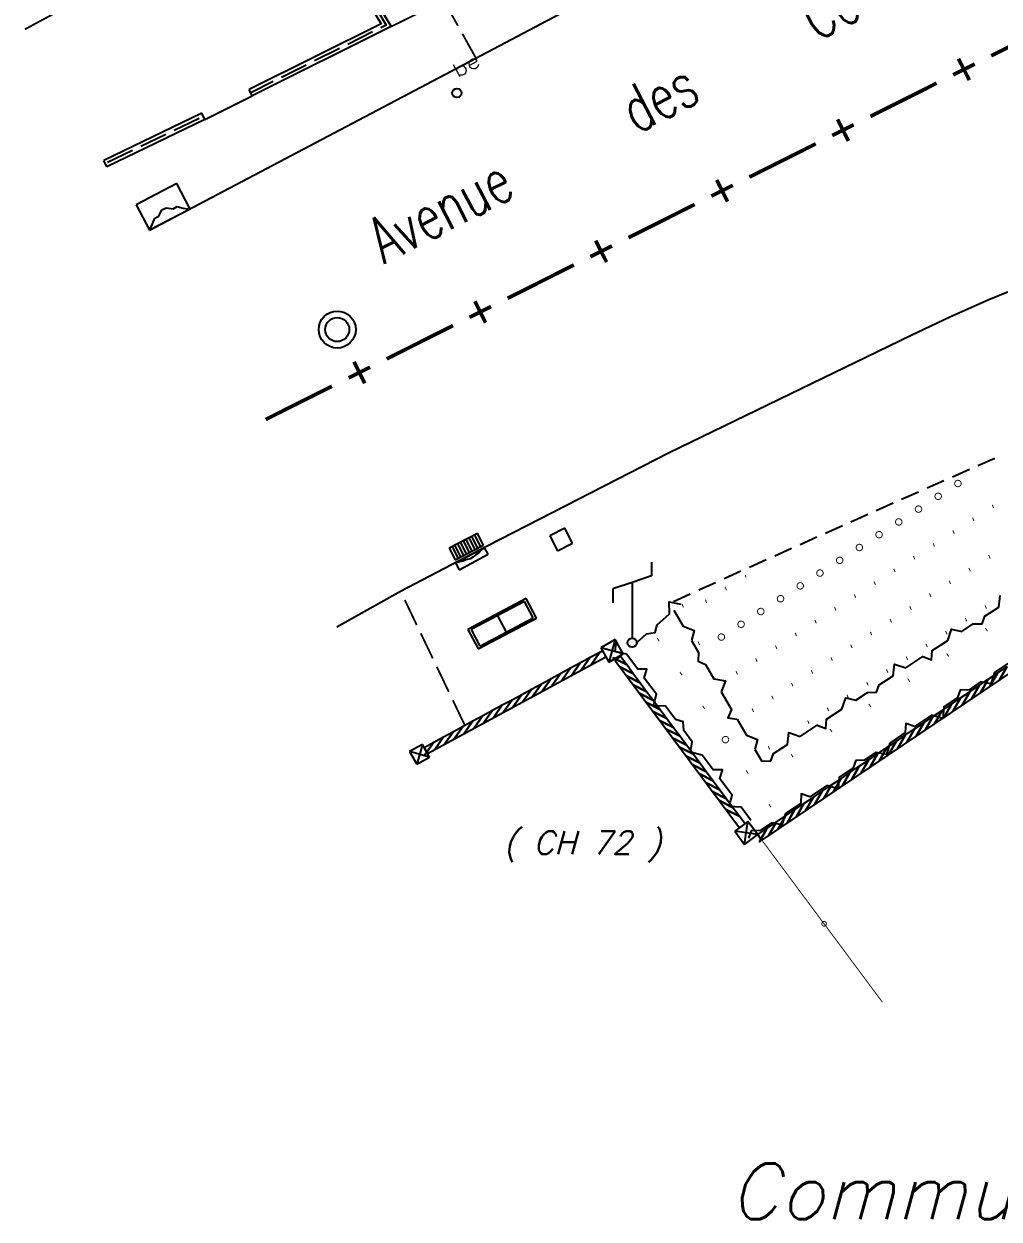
# Model space of a CAD drawing. Extents: x 329973 to 330360, y 136304 to 136475.
# Drawn here: x 329981.21 to 330002.26, y 136307.05 to 136332.85 of the extents above; entities that cross this region are included whole.
import ezdxf
from ezdxf.enums import TextEntityAlignment as Align

# ---------------------------------------------------------------- set-up
doc = ezdxf.new("R2010")
doc.units = 0
for name, color, linetype in [('TOP$BATI', 7, 'Continuous'), ('TOP$BLEU', 7, 'Continuous'), ('TOP$BLEUF', 7, 'Continuous'), ('TOP$CADASTRE', 7, 'Continuous'), ('TOP$CARMIN', 7, 'Continuous'), ('TOP$COMMUNE', 7, 'Continuous'), ('TOP$GRIS', 7, 'Continuous'), ('TOP$JAUNE', 7, 'Continuous'), ('TOP$REAU', 7, 'Continuous'), ('TOP$RPLUVIAL', 7, 'Continuous'), ('TOP$RPTT', 7, 'Continuous'), ('TOP$RVANNE', 7, 'Continuous'), ('TOP$SYMBDIV', 7, 'Continuous'), ('TOP$TXTEP', 7, 'Continuous'), ('TOP$VERT', 7, 'Continuous')]:
    doc.layers.add(name, color=color, linetype=linetype)
doc.styles.add('EC7', font='SIMPLEX', dxfattribs={"height": 10})
doc.styles.add('J4', font='SIMPLEX', dxfattribs={"height": 10})
doc.styles.add('J8', font='SIMPLEX', dxfattribs={"height": 10})
doc.styles.get("Standard").update_dxf_attribs({"font": 'SIMPLEX'})

# ---------------------------------------------------------------- blocks, each defined once
blk = doc.blocks.new('3S085')
at = {"color": 0}
for p, q in [((0, 0), (0, 1)), ((0, 1), (1, 1)), ((1, 1), (1, 0)), ((0.225, 0.285714), (0.125, 0.142857)), ((0.325, 0.285714), (0.225, 0.285714)), ((0.45, 0.428571), (0.325, 0.285714)), ((0.55, 0.428571), (0.45, 0.428571)), ((0.675, 0.285714), (0.55, 0.428571)), ((0.775, 0.285714), (0.675, 0.285714)), ((0.875, 0.142857), (0.775, 0.285714)), ((0.125, 0.142857), (0, 0)), ((0, 0), (1, 0)), ((1, 0), (0.875, 0.142857))]:
    blk.add_line(p, q, dxfattribs=at)
blk = doc.blocks.new('1S088')
at = {"color": 0}
blk.add_line((0, 0), (0, 0), dxfattribs=at)
for radius in [0.4, 0.26]:
    blk.add_circle((0, 0), radius, dxfattribs=at)
blk = doc.blocks.new('3S093')
at = {"color": 0}
for p, q in [((1, 1), (0, 1)), ((0, 1), (0, 0)), ((0.102222, 0), (0.102222, 1)), ((0.2, 1), (0.2, 0)), ((0.302222, 0), (0.302222, 1)), ((0.4, 1), (0.4, 0)), ((0.502222, 0), (0.502222, 1)), ((0.6, 1), (0.6, 0)), ((0.702222, 0), (0.702222, 1)), ((0.8, 1), (0.8, 0)), ((0.902222, 0), (0.902222, 1)), ((1, 0), (1, 1)), ((0, 0), (1, 0))]:
    blk.add_line(p, q, dxfattribs=at)
blk = doc.blocks.new('3S044')
at = {"color": 0}
for p, q in [((1.046154, 1.090909), (-0.046154, 1.090909)), ((-0.046154, 1.090909), (-0.046154, -0.090909)), ((1, 1), (0, 1)), ((0, 1), (0, 0)), ((0.507692, 0), (0.507692, 1)), ((1, 0), (1, 1)), ((1.046154, -0.090909), (1.046154, 1.090909)), ((0, 0), (1, 0)), ((-0.046154, -0.090909), (1.046154, -0.090909))]:
    blk.add_line(p, q, dxfattribs=at)
blk = doc.blocks.new('2S200')
at = {"color": 0}
for p, q in [((1, 1), (0, 1)), ((0, 1), (0, 0)), ((1, 0), (1, 1)), ((0, 0), (1, 0))]:
    blk.add_line(p, q, dxfattribs=at)
blk = doc.blocks.new('2S072')
at = {"color": 0}
for p, q in [((1, 1), (0, 1)), ((0, 1), (0, 0)), ((0, 0), (1, 1)), ((1, 1), (0, 1)), ((0, 1), (1, 0)), ((1, 0), (1, 1)), ((0, 0), (1, 0))]:
    blk.add_line(p, q, dxfattribs=at)
blk = doc.blocks.new('1S041')
at = {"color": 0}
for p, q in [((0.42, 1.74), (0.42, 1.44)), ((0, 1.3), (-0.42, 1.16)), ((0.42, 1.44), (0, 1.3)), ((0, 1.3), (0, 0.1)), ((-0.42, 1.16), (-0.42, 0.86))]:
    blk.add_line(p, q, dxfattribs=at)
blk.add_circle((0, 0), 0.1, dxfattribs=at)
blk = doc.blocks.new('1S075')
at = {"color": 0}
blk.add_circle((0, 0), 0.1, dxfattribs=at)
at = {"color": 0, "width": 1.354839}
blk.add_text('be', height=0.3, dxfattribs=at).set_placement((0.16, 0.28), (0.76, 0.28), align=Align.FIT)

msp = doc.modelspace()

# ---------------------------------------------------------------- linework, layer by layer
at = {"layer": 'TOP$BATI', "color": 0, "const_width": 0.04}
msp.add_lwpolyline([(329986.786, 136336.672), (329987.213, 136335.96), (329981.229, 136332.728)], dxfattribs=at)
at = {"layer": 'TOP$BLEU'}
msp.add_lwpolyline([(329985.118, 136330.783), (329986.14, 136331.293)], dxfattribs=at)
at = {"layer": 'TOP$BLEUF', "color": 7, "const_width": 0.04}
for points, elevation in [([(329990.579, 136332.807), (329990.319, 136333.272)], 3.643), ([(329990.969, 136332.108), (329990.677, 136332.632)], 9.113), ([(329989.346, 136320.595), (329989.342, 136320.602)], 9.605), ([(329989.691, 136319.873), (329989.432, 136320.414)], 9.605), ([(329990.037, 136319.152), (329989.778, 136319.693)], 9.605), ([(329990.383, 136318.43), (329990.124, 136318.971)], 9.605), ([(329990.729, 136317.709), (329990.47, 136318.25)], 9.605)]:
    msp.add_lwpolyline(points, dxfattribs=dict(at, elevation=elevation))
at = {"layer": 'TOP$CADASTRE', "color": 4, "const_width": 0.04, "elevation": 0.422}
msp.add_lwpolyline([(329989.983, 136333.204), (329989.138, 136332.788)], dxfattribs=at)
at = {"layer": 'TOP$CARMIN', "color": 0}
for points, elevation in [([(329987.096, 136335.865), (329988.925, 136332.85), (329986.073, 136331.427)], 9.324), ([(329987.224, 136335.943), (329989.138, 136332.788), (329986.14, 136331.293)], 9.324), ([(329989.849, 136317.232), (329990.06, 136317.347), (329989.868, 136317.072), (329990.06, 136317.347), (329990.271, 136317.461), (329990.079, 136317.186), (329990.271, 136317.461), (329990.482, 136317.575), (329990.29, 136317.3), (329990.482, 136317.575), (329990.693, 136317.69), (329990.501, 136317.415), (329990.693, 136317.69), (329990.904, 136317.804), (329990.712, 136317.529), (329990.904, 136317.804), (329991.115, 136317.918), (329990.923, 136317.643), (329991.115, 136317.918), (329991.326, 136318.033), (329991.134, 136317.758), (329991.326, 136318.033), (329991.537, 136318.147), (329991.345, 136317.872), (329991.537, 136318.147), (329991.748, 136318.261), (329991.556, 136317.986), (329991.748, 136318.261), (329991.959, 136318.376), (329991.767, 136318.101), (329991.959, 136318.376), (329992.17, 136318.49), (329991.978, 136318.215), (329992.17, 136318.49), (329992.381, 136318.604), (329992.189, 136318.329), (329992.381, 136318.604), (329992.592, 136318.719), (329992.4, 136318.444), (329992.592, 136318.719), (329992.803, 136318.833), (329992.611, 136318.558), (329992.803, 136318.833), (329993.014, 136318.947), (329992.822, 136318.672), (329993.014, 136318.947), (329993.225, 136319.062), (329993.033, 136318.787), (329993.225, 136319.062), (329993.436, 136319.176), (329993.244, 136318.901), (329993.436, 136319.176), (329993.647, 136319.29), (329993.455, 136319.015), (329993.647, 136319.29), (329993.699, 136319.318)], 9.633), ([(329993.699, 136319.318), (329993.771, 136319.186)], 9.496), ([(329989.921, 136317.1), (329993.771, 136319.186)], 9.633), ([(329989.849, 136317.232), (329989.921, 136317.1)], 9.633)]:
    msp.add_lwpolyline(points, dxfattribs=dict(at, elevation=elevation))
at = {"layer": 'TOP$CARMIN', "color": 1}
for points, elevation in [([(329988.872, 136333.083), (329989.032, 136332.819), (329988.917, 136332.761)], 9.324), ([(329988.738, 136332.672), (329988.201, 136332.404)], 8.387), ([(329988.022, 136332.315), (329987.485, 136332.047)], 6.105), ([(329987.306, 136331.958), (329986.769, 136331.69)], 3.823), ([(329986.59, 136331.601), (329986.107, 136331.36)], 1.541)]:
    msp.add_lwpolyline(points, dxfattribs=dict(at, elevation=elevation))
for points in [[(329986.14, 136331.293), (329986.073, 136331.427)], [(329984.995, 136330.807), (329984.455, 136330.547)], [(329985.118, 136330.783), (329985.053, 136330.918)], [(329984.274, 136330.46), (329983.734, 136330.2)], [(329983.002, 136329.765), (329982.937, 136329.9)], [(329983.554, 136330.114), (329983.013, 136329.853)]]:
    msp.add_lwpolyline(points, dxfattribs=at)
at = {"layer": 'TOP$CARMIN', "color": 0}
for points in [[(329985.053, 136330.918), (329982.937, 136329.9)], [(329985.118, 136330.783), (329983.002, 136329.765)], [(329997.137, 136315.225), (330014.908, 136327.195)], [(329994.088, 136319.204), (329994.231, 136319.012), (329993.931, 136319.163), (329994.231, 136319.012), (329994.374, 136318.819), (329994.075, 136318.971), (329994.374, 136318.819), (329994.517, 136318.627), (329994.218, 136318.778), (329994.517, 136318.627), (329994.661, 136318.434), (329994.361, 136318.585), (329994.661, 136318.434), (329994.804, 136318.242), (329994.505, 136318.393), (329994.804, 136318.242), (329994.947, 136318.049), (329994.648, 136318.2), (329994.947, 136318.049), (329995.091, 136317.857), (329994.791, 136318.008), (329995.091, 136317.857), (329995.234, 136317.664), (329994.934, 136317.815), (329995.234, 136317.664), (329995.377, 136317.472), (329995.078, 136317.623), (329995.377, 136317.472), (329995.52, 136317.279), (329995.221, 136317.43), (329995.52, 136317.279), (329995.664, 136317.087), (329995.364, 136317.238), (329995.664, 136317.087), (329995.807, 136316.894), (329995.508, 136317.045), (329995.807, 136316.894), (329995.95, 136316.702), (329995.651, 136316.853), (329995.95, 136316.702), (329996.094, 136316.509), (329995.794, 136316.66), (329996.094, 136316.509), (329996.237, 136316.316), (329995.937, 136316.468), (329996.237, 136316.316), (329996.38, 136316.124), (329996.081, 136316.275), (329996.38, 136316.124), (329996.523, 136315.931), (329996.224, 136316.083), (329996.523, 136315.931), (329996.667, 136315.739), (329996.367, 136315.89), (329996.667, 136315.739), (329996.779, 136315.589)], [(329994.088, 136319.204), (329993.967, 136319.115)], [(329993.967, 136319.115), (329996.658, 136315.499)], [(329997.054, 136315.349), (329997.253, 136315.483), (329997.088, 136315.191), (329997.253, 136315.483), (329997.452, 136315.617), (329997.287, 136315.325), (329997.452, 136315.617), (329997.651, 136315.752), (329997.486, 136315.46), (329997.651, 136315.752), (329997.85, 136315.886), (329997.685, 136315.594), (329997.85, 136315.886), (329998.049, 136316.02), (329997.884, 136315.728), (329998.049, 136316.02), (329998.248, 136316.154), (329998.083, 136315.862), (329998.248, 136316.154), (329998.447, 136316.288), (329998.282, 136315.996), (329998.447, 136316.288), (329998.646, 136316.422), (329998.481, 136316.13), (329998.646, 136316.422), (329998.845, 136316.556), (329998.68, 136316.264), (329998.845, 136316.556), (329999.044, 136316.69), (329998.879, 136316.398), (329999.044, 136316.69), (329999.243, 136316.824), (329999.078, 136316.532), (329999.243, 136316.824), (329999.442, 136316.958), (329999.277, 136316.666), (329999.442, 136316.958), (329999.641, 136317.092), (329999.476, 136316.8), (329999.641, 136317.092), (329999.84, 136317.226), (329999.675, 136316.934), (329999.84, 136317.226), (330000.039, 136317.361), (329999.874, 136317.069), (330000.039, 136317.361), (330000.238, 136317.495), (330000.073, 136317.203), (330000.238, 136317.495), (330000.437, 136317.629), (330000.272, 136317.337), (330000.437, 136317.629), (330000.637, 136317.763), (330000.472, 136317.471), (330000.637, 136317.763), (330000.836, 136317.897), (330000.671, 136317.605), (330000.836, 136317.897), (330001.035, 136318.031), (330000.87, 136317.739), (330001.035, 136318.031), (330001.234, 136318.165), (330001.069, 136317.873), (330001.234, 136318.165), (330001.433, 136318.299), (330001.268, 136318.007), (330001.433, 136318.299), (330001.632, 136318.433), (330001.467, 136318.141), (330001.632, 136318.433), (330001.831, 136318.567), (330001.666, 136318.275), (330001.831, 136318.567), (330002.03, 136318.701), (330001.865, 136318.409), (330002.03, 136318.701), (330002.229, 136318.835), (330002.064, 136318.543), (330002.229, 136318.835), (330002.428, 136318.97), (330002.263, 136318.678), (330002.428, 136318.97)], [(329996.779, 136315.589), (329996.658, 136315.499)], [(329997.054, 136315.349), (329997.137, 136315.225)]]:
    msp.add_lwpolyline(points, dxfattribs=at)
at = {"layer": 'TOP$COMMUNE', "color": 5, "const_width": 0.08}
for points, elevation in [([(330002.095, 136332.158), (330003.525, 136332.874)], 2.409), ([(330001.388, 136332.094), (330001.621, 136331.63)], 2.677), ([(330001.505, 136331.862), (330001.737, 136331.979)], 2.677), ([(330001.272, 136331.746), (330001.505, 136331.862)], 2.782), ([(329999.484, 136330.85), (330000.914, 136331.566)], 3.591), ([(329998.777, 136330.786), (329999.01, 136330.321)], 3.858), ([(329998.894, 136330.554), (329999.126, 136330.67)], 3.858), ([(329998.661, 136330.437), (329998.894, 136330.554)], 3.963), ([(329996.873, 136329.541), (329998.304, 136330.258)], 4.773), ([(329996.167, 136329.478), (329996.4, 136329.013)], 5.04), ([(329996.283, 136329.246), (329996.516, 136329.362)], 5.04), ([(329996.051, 136329.129), (329996.283, 136329.246)], 5.145), ([(329994.263, 136328.233), (329995.693, 136328.95)], 5.955), ([(329993.556, 136328.17), (329993.789, 136327.705)], 6.222), ([(329993.673, 136327.938), (329993.905, 136328.054)], 6.222), ([(329993.44, 136327.821), (329993.673, 136327.938)], 6.327), ([(329991.652, 136326.925), (329993.083, 136327.642)], 7.136), ([(329990.946, 136326.862), (329991.179, 136326.397)], 7.404), ([(329990.83, 136326.513), (329991.062, 136326.63)], 7.509), ([(329991.062, 136326.63), (329991.295, 136326.746)], 7.404), ([(329989.042, 136325.617), (329990.472, 136326.334)], 8.318), ([(329988.335, 136325.554), (329988.568, 136325.089)], 8.585), ([(329988.219, 136325.205), (329988.452, 136325.321)], 8.691), ([(329988.452, 136325.321), (329988.684, 136325.438)], 8.585), ([(329986.431, 136324.309), (329987.861, 136325.026)], 9.5)]:
    msp.add_lwpolyline(points, dxfattribs=dict(at, elevation=elevation))
at = {"layer": 'TOP$GRIS', "elevation": 9.335}
msp.add_lwpolyline([(329983.918, 136328.394), (329990.969, 136332.108), (329996.212, 136334.881)], dxfattribs=at)
at = {"layer": 'TOP$GRIS'}
msp.add_lwpolyline([(329987.968, 136319.836), (329989.342, 136320.602), (329991.227, 136321.589), (329995.127, 136323.589), (330000.365, 136326.132), (330001.198, 136326.524), (330002.041, 136326.895), (330002.892, 136327.247)], dxfattribs=at)
at = {"layer": 'TOP$JAUNE', "const_width": 0.02}
msp.add_lwpolyline([(329997.054, 136315.349), (329998.486, 136313.424), (329999.745, 136311.733)], dxfattribs=at)
msp.add_lwpolyline([(329998.436, 136313.424, 1), (329998.536, 136313.424, 1)], format="xyb", close=True, dxfattribs=at)
at = {"layer": 'TOP$VERT', "color": 3}
for points in [[(330001.806, 136323.315), (330002.173, 136323.476)], [(330001.257, 136323.073), (330001.623, 136323.235)], [(330000.708, 136322.831), (330001.074, 136322.993)], [(330000.16, 136322.588), (330000.525, 136322.75)], [(329999.611, 136322.345), (329999.977, 136322.507)], [(329999.063, 136322.101), (329999.428, 136322.264)], [(329998.515, 136321.857), (329998.88, 136322.02)], [(329997.967, 136321.613), (329998.332, 136321.776)], [(329997.419, 136321.368), (329997.784, 136321.531)], [(329996.872, 136321.122), (329997.237, 136321.286)], [(329996.325, 136320.876), (329996.689, 136321.04)], [(329995.778, 136320.63), (329996.142, 136320.794)], [(329995.231, 136320.383), (329995.595, 136320.547)], [(329996.909, 136315.657), (329996.9, 136315.668), (329996.692, 136315.945), (329996.436, 136315.953), (329996.5, 136316.201), (329996.236, 136316.553), (329996.292, 136316.745), (329996.092, 136316.745), (329995.852, 136317.065), (329995.604, 136317.129), (329995.636, 136317.353), (329995.456, 136317.593), (329995.44, 136317.781), (329995.276, 136317.833), (329995.06, 136318.121), (329994.804, 136318.129), (329994.868, 136318.377), (329994.604, 136318.729), (329994.661, 136318.921), (329994.461, 136318.921), (329994.221, 136319.241), (329993.973, 136319.305), (329994.005, 136319.529)], [(330002.495, 136319.069), (330002.163, 136318.845), (330002.087, 136318.601), (330001.864, 136318.644), (330001.616, 136318.477), (330001.427, 136318.47), (330001.367, 136318.309), (330001.068, 136318.108), (330001.047, 136317.853), (330000.803, 136317.93), (330000.438, 136317.684), (330000.249, 136317.75), (330000.239, 136317.55), (329999.907, 136317.326), (329999.83, 136317.082), (329999.608, 136317.125), (329999.359, 136316.958), (329999.171, 136316.951), (329999.11, 136316.79), (329998.812, 136316.589), (329998.791, 136316.334), (329998.546, 136316.41), (329998.181, 136316.165), (329997.993, 136316.23), (329997.982, 136316.031), (329997.651, 136315.807), (329997.574, 136315.563), (329997.352, 136315.606), (329997.103, 136315.439), (329996.914, 136315.432), (329996.854, 136315.271)]]:
    msp.add_lwpolyline(points, dxfattribs=at)
at = {"layer": 'TOP$VERT', "color": 3, "const_width": 0.02}
for points in [[(330001.305, 136322.927, 1), (330001.445, 136322.927, 1)], [(330000.879, 136322.651, 1), (330001.019, 136322.651, 1)], [(330000.454, 136322.374, 1), (330000.594, 136322.374, 1)], [(330000.028, 136322.098, 1), (330000.168, 136322.098, 1)], [(329999.603, 136321.822, 1), (329999.743, 136321.822, 1)], [(329999.177, 136321.546, 1), (329999.317, 136321.546, 1)], [(329998.752, 136321.27, 1), (329998.892, 136321.27, 1)], [(329998.326, 136320.994, 1), (329998.466, 136320.994, 1)], [(329997.9, 136320.718, 1), (329998.04, 136320.718, 1)], [(329997.475, 136320.441, 1), (329997.615, 136320.441, 1)], [(329997.049, 136320.165, 1), (329997.189, 136320.165, 1)], [(329996.624, 136319.889, 1), (329996.764, 136319.889, 1)], [(329996.198, 136319.613, 1), (329996.338, 136319.613, 1)]]:
    msp.add_lwpolyline(points, format="xyb", close=True, dxfattribs=at)
for points in [[(330002.148, 136322.394), (330002.116, 136322.468)], [(330001.722, 136322.118), (330001.691, 136322.192)], [(330001.297, 136321.842), (330001.265, 136321.915)], [(330000.871, 136321.566), (330000.84, 136321.639)], [(330002.07, 136321.31), (330002.038, 136321.383)], [(330000.446, 136321.29), (330000.414, 136321.363)], [(329996.804, 136320.9), (329996.782, 136320.95)], [(330000.02, 136321.014), (329999.988, 136321.087)], [(330001.644, 136321.033), (330001.612, 136321.107)], [(329996.378, 136320.624), (329996.346, 136320.698)], [(329999.594, 136320.737), (329999.563, 136320.811)], [(330001.218, 136320.757), (330001.187, 136320.831)], [(329995.952, 136320.348), (329995.921, 136320.422)], [(329999.169, 136320.461), (329999.137, 136320.535)], [(330000.793, 136320.481), (330000.761, 136320.555)], [(329995.449, 136320.253), (329995.418, 136320.327)], [(329998.743, 136320.185), (329998.712, 136320.259)], [(330000.367, 136320.205), (330000.336, 136320.278)], [(330001.991, 136320.225), (330001.96, 136320.298)], [(329998.318, 136319.909), (329998.286, 136319.982)], [(329999.942, 136319.929), (329999.91, 136320.002)], [(330001.566, 136319.949), (330001.534, 136320.022)], [(329997.892, 136319.633), (329997.861, 136319.706)], [(329999.516, 136319.653), (329999.485, 136319.726)], [(330001.14, 136319.673), (330001.109, 136319.746)], [(330001.969, 136319.806), (330002.014, 136319.739)], [(329995.796, 136319.445), (329995.765, 136319.518)], [(329997.467, 136319.357), (329997.435, 136319.43)], [(329999.091, 136319.377), (329999.059, 136319.45)], [(330000.715, 136319.396), (330000.683, 136319.47)], [(329997.041, 136319.081), (329997.009, 136319.154)], [(329998.665, 136319.1), (329998.633, 136319.174)], [(330000.289, 136319.12), (330000.257, 136319.194)], [(330001.13, 136319.261), (330001.175, 136319.195)], [(329996.615, 136318.804), (329996.584, 136318.878)], [(329998.239, 136318.824), (329998.208, 136318.898)], [(329999.863, 136318.844), (329999.832, 136318.918)], [(329997.814, 136318.548), (329997.782, 136318.622)], [(329999.438, 136318.568), (329999.406, 136318.641)], [(330000.291, 136318.717), (330000.336, 136318.65)], [(329997.388, 136318.272), (329997.357, 136318.346)], [(329999.012, 136318.292), (329998.981, 136318.365)], [(329996.963, 136317.996), (329996.931, 136318.069)], [(329998.587, 136318.016), (329998.555, 136318.089)], [(329999.452, 136318.172), (329999.497, 136318.106)], [(329998.161, 136317.74), (329998.13, 136317.813)], [(329997.736, 136317.463), (329997.704, 136317.537)], [(329998.613, 136317.628), (329998.658, 136317.562)], [(329997.31, 136317.187), (329997.279, 136317.261)], [(329997.774, 136317.084), (329997.819, 136317.017)]]:
    msp.add_lwpolyline(points, dxfattribs=at)
at = {"layer": 'TOP$VERT', "color": 3}
for points, elevation in [([(329994.88, 136319.879), (329995.151, 136320.116), (329995.14, 136320.372), (329995.392, 136320.326)], 6.166), ([(329996.991, 136317.186), (329997.138, 136316.933), (329997.144, 136316.937), (329997.333, 136316.94), (329997.396, 136317.1), (329997.698, 136317.296), (329997.723, 136317.551), (329997.966, 136317.47), (329998.335, 136317.71), (329998.523, 136317.641), (329998.536, 136317.84), (329998.872, 136318.058), (329998.953, 136318.301), (329999.174, 136318.254), (329999.426, 136318.417), (329999.614, 136318.421), (329999.677, 136318.581), (329999.979, 136318.777), (330000.005, 136319.031), (330000.248, 136318.951), (330000.617, 136319.19), (330000.805, 136319.121), (330000.818, 136319.321), (330001.154, 136319.539), (330001.234, 136319.782), (330001.456, 136319.735), (330001.707, 136319.898), (330001.896, 136319.901), (330001.959, 136320.061), (330002.261, 136320.257), (330002.286, 136320.512)], 0.731), ([(329995.242, 136320.195), (329995.443, 136319.849), (329995.682, 136319.757), (329995.624, 136319.538)], 9.415), ([(329994.428, 136319.484), (329994.654, 136319.682), (329994.84, 136319.712), (329994.88, 136319.879)], 2.112), ([(329995.624, 136319.538), (329995.775, 136319.279), (329995.769, 136319.09), (329995.925, 136319.019)], 7.519), ([(329995.925, 136319.019), (329996.106, 136318.708), (329996.36, 136318.67), (329996.267, 136318.431)], 6.021), ([(329996.267, 136318.431), (329996.488, 136318.051), (329996.41, 136317.867), (329996.609, 136317.843)], 4.324), ([(329996.609, 136317.843), (329996.81, 136317.498), (329997.049, 136317.405), (329996.991, 136317.186)], 2.628)]:
    msp.add_lwpolyline(points, dxfattribs=dict(at, elevation=elevation))
at = {"layer": 'TOP$VERT', "color": 3, "const_width": 0.02}
for points, elevation in [([(329994.882, 136319.589), (329994.927, 136319.523)], 5.273), ([(329995.373, 136318.859), (329995.418, 136318.793)], 4.233), ([(329995.865, 136318.129), (329995.909, 136318.063)], 3.193), ([(329996.803, 136316.736), (329996.848, 136316.669)], 1.209), ([(329997.295, 136316.006), (329997.339, 136315.939)], 0.169)]:
    msp.add_lwpolyline(points, dxfattribs=dict(at, elevation=elevation))
at = {"layer": 'TOP$VERT', "color": 3, "const_width": 0.02, "elevation": 2.154}
msp.add_lwpolyline([(329996.286, 136317.399, 1), (329996.426, 136317.399, 1)], format="xyb", close=True, dxfattribs=at)

# ---------------------------------------------------------------- block references
at = {"layer": 'TOP$BATI'}
for p, xscale, yscale, zscale, rotation in [((329993.973, 136319.56, 9.496), 0.3561039174226799, 0.3561039174226799, 0.005000000000001, 209.804751462995), ((329989.814, 136317.297, 9.633), 0.3150872895048401, 0.3150872895048401, 0.027999999999999, 208.8426601256688), ((329997.054, 136315.349), 0.3561039174226799, 0.3561039174226799, 0.005000000000001, 126.6563455616867)]:
    msp.add_blockref('2S072', p, dxfattribs=dict(at, xscale=xscale, yscale=yscale, zscale=zscale, rotation=rotation))
at = {"layer": 'TOP$REAU', "zscale": 0.001, "rotation": 28.46830514724985}
msp.add_blockref('1S075', (329990.558, 136331.355, 9.128), dxfattribs=at)
at = {"layer": 'TOP$RPLUVIAL', "zscale": 0.001}
for name, p, xscale, yscale, rotation in [('3S085', (329984.796, 136328.849, 9.303), 0.988892815188747, -0.6195524839224079, 207.3942401967272), ('3S093', (329991, 136321.846, 9.281), 0.683406906617103, 0.283525083128038, 207.3524435898051), ('3S085', (329990.527, 136321.216, 9.248), 0.7073585008499279, -0.169282802309272, 28.10151217095964)]:
    msp.add_blockref(name, p, dxfattribs=dict(at, xscale=xscale, yscale=yscale, rotation=rotation))
at = {"layer": 'TOP$RPTT', "zscale": 0.001}
msp.add_blockref('1S041', (329994.342, 136319.492, 9.496), dxfattribs=at)
at = {"layer": 'TOP$RPTT', "xscale": 1.305720490748904, "yscale": 0.4008706332432929, "zscale": 0.001, "rotation": 207.8014587726466}
msp.add_blockref('3S044', (329992.019, 136320.382, 9.415), dxfattribs=at)
at = {"layer": 'TOP$RVANNE', "zscale": 0.001}
msp.add_blockref('1S088', (329987.974, 136326.25, 9.403), dxfattribs=at)
at = {"layer": 'TOP$SYMBDIV', "xscale": 0.364034339058492, "yscale": 0.364034339058492, "zscale": 0.019, "rotation": 26.77621402869871}
msp.add_blockref('2S200', (329992.73, 136321.474, 9.356), dxfattribs=at)

# ---------------------------------------------------------------- texts
at = {"layer": 'TOP$TXTEP', "style": 'EC7', "width": 0.7}
msp.add_text('Avenue     des     Corsaires', height=1, rotation=27.2551, dxfattribs=at).set_placement((329995.58, 136331.053), align=Align.CENTER)
at = {"layer": 'TOP$TXTEP', "color": 4, "style": 'J4', "oblique": 15}
msp.add_text('( CH 72 )', height=0.5, dxfattribs=at).set_placement((329993.272, 136314.925), align=Align.CENTER)
at = {"layer": 'TOP$TXTEP', "style": 'J8', "oblique": 15}
msp.add_text('Commune de La Rochelle', height=1.2, dxfattribs=at).set_placement((330006.879, 136307.052), align=Align.CENTER)

doc.saveas('drawing.dxf')
